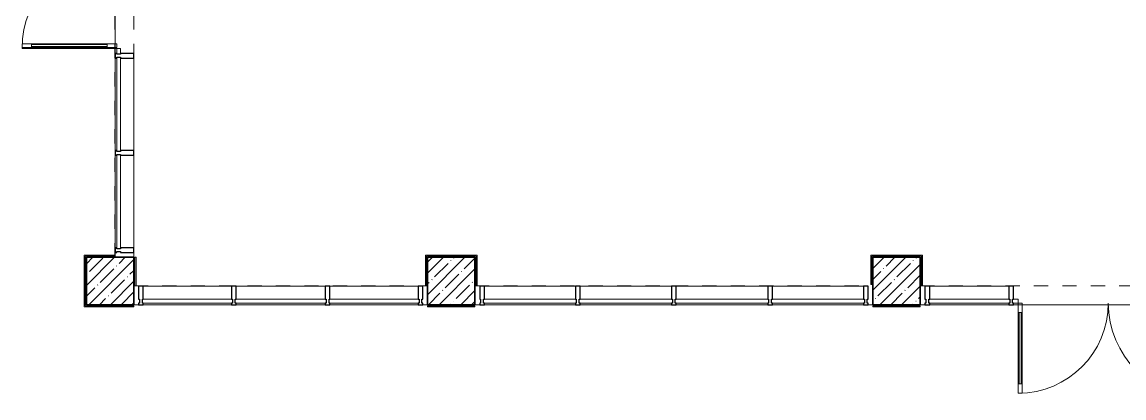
# Model space of a CAD drawing. Header units: millimetres. Extents: x 5993 to 95364, y 94667 to 143522.
# Drawn here: x 42534 to 43480, y 119487 to 119809 of the extents above; entities that cross this region are included whole.
import ezdxf

# ---------------------------------------------------------------- set-up
doc = ezdxf.new("R2010")
doc.units = ezdxf.units.MM
doc.linetypes.add('Штрих короткий', pattern=[300, 150, -150])
for name, color, linetype, lineweight in [('0-2', 7, 'Continuous', 9), ('Двери', 7, 'Continuous', 9), ('Импосты витража', 7, 'Continuous', 9), ('Импосты витража-1', 7, 'Continuous', 25), ('Несущие колонны', 7, 'Continuous', 9), ('Несущие колонны-1', 7, 'Continuous', 35), ('Остекление-1', 7, 'Continuous', 9), ('Перекрытия', 7, 'Continuous', 9), ('Перемычка-1', 7, 'Штрих короткий', 9), ('Стены', 7, 'Continuous', 9), ('Элементы узлов', 7, 'Continuous', 9)]:
    doc.layers.add(name, color=color, linetype=linetype, lineweight=lineweight)

# ---------------------------------------------------------------- blocks, each defined once
blk = doc.blocks.new('BSC_Колонна _Прямоугольная - 500х500-25976076-АИ2_01_План напольных покрытий и плинтусов 1го этажа _Часть 1_')
at = {"layer": 'Несущие колонны'}
h = blk.add_hatch(dxfattribs=at)
h.set_pattern_fill('FP_5', color=256, style=0, pattern_type=2)
h.set_pattern_definition([(45, (-12000, -69250), (-114.04925, 114.04925), []), (45, (-11885.95, -69250), (-114.04925, 114.04925), [201.613, -40.323, 3.353, -36.97])])
h.paths.add_polyline_path([(-250, -250), (250, -250), (250, 250), (-250, 250), (-250, 192)], flags=0)
at = {"layer": 'Несущие колонны-1'}
for p, q in [((250, 250), (-250, 250)), ((-250, 250), (-250, -250)), ((250, -250), (250, 250)), ((-250, -250), (250, -250))]:
    blk.add_line(p, q, dxfattribs=at)
blk = doc.blocks.new('BSC_Колонна _Прямоугольная - 500х500-V2-АИ2_01_План напольных покрытий и плинтусов 1го этажа _Часть 1_')
at = {"layer": 'Несущие колонны'}
h = blk.add_hatch(dxfattribs=at)
h.set_pattern_fill('FP_7', color=256, style=0, pattern_type=2)
h.set_pattern_definition([(45, (-15600, -69250), (-114.04925, 114.04925), []), (45, (-15485.95, -69250), (-114.04925, 114.04925), [201.613, -40.323, 3.353, -36.97])])
h.paths.add_polyline_path([(-250, -250), (250, -250), (250, 250), (-250, 250), (-250, 192)], flags=0)
at = {"layer": 'Несущие колонны-1'}
for p, q in [((250, 250), (-250, 250)), ((-250, 250), (-250, -250)), ((250, -250), (250, 250)), ((-250, -250), (250, -250))]:
    blk.add_line(p, q, dxfattribs=at)
blk = doc.blocks.new('BSC_Колонна _Прямоугольная - 500х500-V66-АИ2_01_План напольных покрытий и плинтусов 1го этажа _Часть 1_')
at = {"layer": 'Несущие колонны'}
h = blk.add_hatch(dxfattribs=at)
h.set_pattern_fill('FP_97', color=256, style=0, pattern_type=2)
h.set_pattern_definition([(45, (-20300, -69250), (-114.04925, 114.04925), []), (45, (-20185.95, -69250), (-114.04925, 114.04925), [201.613, -40.323, 3.353, -36.97])])
h.paths.add_polyline_path([(-250, -250), (250, -250), (250, 250), (-250, 250)], flags=0)
at = {"layer": 'Несущие колонны-1'}
for p, q in [((250, 250), (-250, 250)), ((-250, 250), (-250, -250)), ((250, -250), (250, 250)), ((-250, -250), (250, -250))]:
    blk.add_line(p, q, dxfattribs=at)
blk = doc.blocks.new('Дверь_Витражная_СКБ_2Ст2 - ДВН_ДАО_Выход-27108098-АИ2_01_План напольных покрытий и плинтусов 1го этажа _Часть 1_')
at = {"layer": 'Двери'}
for p, q in [((-975, -950), (-975, 0)), ((975, -1000), (975, 0))]:
    blk.add_line(p, q, dxfattribs=at)
for centre, radius, start, end in [((-975, 0), 950, 270, 0), ((975, 0), 1000, 180, 270)]:
    blk.add_arc(centre, radius, start, end, dxfattribs=at)
at = {"layer": 'Элементы узлов'}
for p, q in [((-1025, 40), (-975, 40)), ((-975, 40), (-1025, 40)), ((-975, 0), (-1025, 0)), ((-1025, 0), (-975, 0)), ((-975, 40), (-975, 0)), ((-975, 0), (-975, 40)), ((-935, 0), (-975, 0)), ((-975, -950), (-975, 0)), ((-935, 0), (-975, 0)), ((-975, 0), (-975, -950)), ((-935, -950), (-935, 0)), ((-935, -950), (-935, 0)), ((923, 0), (963, 0)), ((923, -1000), (923, 0)), ((923, 0), (923, -1000)), ((963, 0), (923, 0)), ((963, -1000), (963, 0)), ((963, -1000), (963, 0)), ((1025, 40), (975, 40)), ((975, 40), (975, 0)), ((1025, 40), (975, 40)), ((975, 40), (975, 0)), ((975, 0), (1025, 0)), ((975, 0), (1025, 0)), ((-975, -100), (-935, -100)), ((-965, -850), (-965, -100)), ((-945, -850), (-945, -100)), ((963, -100), (923, -100)), ((933, -900), (933, -100)), ((953, -900), (953, -100)), ((-975, -850), (-935, -850)), ((963, -900), (923, -900)), ((-975, -950), (-935, -950)), ((-975, -950), (-935, -950)), ((963, -1000), (923, -1000)), ((923, -1000), (963, -1000))]:
    blk.add_line(p, q, dxfattribs=at)
blk = doc.blocks.new('PNS_Панель прямоугольная2 - Нр_Стекло - 40мм-28950531-АИ2_01_План напольных покрытий и плинтусов 1го этажа _Часть 1_')
at = {"layer": 'Остекление-1'}
for p, q in [((-487.5, 40), (487.5, 40)), ((-497.5, 0), (497.5, 0)), ((487.5, 0), (-487.5, 0))]:
    blk.add_line(p, q, dxfattribs=at)
blk = doc.blocks.new('Прямоугольный импост - Импост структурный с накладкой - 180мм-26944798-АИ2_01_План напольных покрытий и плинтусов 1го этажа _Часть 1_')
at = {"layer": 'Импосты витража-1'}
for p, q in [((-25, 0), (-25, 17)), ((-25, 17), (25, 17)), ((-15, 0), (-25, 0)), ((-15, -40), (-15, 0)), ((25, 0), (15, 0)), ((15, 0), (15, -40)), ((25, 17), (25, 0)), ((-25, -180), (-25, -40)), ((-25, -40), (-15, -40)), ((15, -40), (25, -40)), ((25, -40), (25, -180)), ((25, -180), (-25, -180))]:
    blk.add_line(p, q, dxfattribs=at)
blk = doc.blocks.new('Прямоугольный импост - Импост структурный с накладкой - 180мм-26943387-АИ2_01_План напольных покрытий и плинтусов 1го этажа _Часть 1_')
at = {"layer": 'Импосты витража-1'}
for p, q in [((-25, 0), (-25, 17)), ((-25, 17), (25, 17)), ((-15, 0), (-25, 0)), ((-15, -40), (-15, 0)), ((25, 0), (15, 0)), ((15, 0), (15, -40)), ((25, 17), (25, 0)), ((-25, -180), (-25, -40)), ((-25, -40), (-15, -40)), ((15, -40), (25, -40)), ((25, -40), (25, -180)), ((25, -180), (-25, -180))]:
    blk.add_line(p, q, dxfattribs=at)
blk = doc.blocks.new('Прямоугольный импост - Импост структурный с накладкой - 180мм-26967532-АИ2_01_План напольных покрытий и плинтусов 1го этажа _Часть 1_')
at = {"layer": 'Импосты витража'}
for p, q in [((12053, 74775), (12053, 75750)), ((12250, 74775), (12250, 75750))]:
    blk.add_line(p, q, dxfattribs=at)
blk = doc.blocks.new('PNS_Панель прямоугольная2 - Нр_Стекло - 40мм-35242626-АИ2_01_План напольных покрытий и плинтусов 1го этажа _Часть 1_')
at = {"layer": 'Остекление-1'}
for p, q in [((-465, 40), (465, 40)), ((-475, 0), (475, 0)), ((465, 0), (-465, 0))]:
    blk.add_line(p, q, dxfattribs=at)
blk = doc.blocks.new('Прямоугольный импост - Импост структурный с накладкой - 180мм-35242622-АИ2_01_План напольных покрытий и плинтусов 1го этажа _Часть 1_')
at = {"layer": 'Импосты витража'}
for p, q in [((13280, 69197), (12350, 69197)), ((13280, 69000), (12350, 69000))]:
    blk.add_line(p, q, dxfattribs=at)
blk = doc.blocks.new('PNS_Панель прямоугольная2 - Нр_Стекло - 40мм-35242662-АИ2_01_План напольных покрытий и плинтусов 1го этажа _Часть 1_')
at = {"layer": 'Остекление-1'}
for p, q in [((-470, 40), (470, 40)), ((-480, 0), (480, 0)), ((470, 0), (-470, 0))]:
    blk.add_line(p, q, dxfattribs=at)
blk = doc.blocks.new('Прямоугольный импост - Импост структурный с накладкой - 180мм-35242660-АИ2_01_План напольных покрытий и плинтусов 1го этажа _Часть 1_')
at = {"layer": 'Импосты витража'}
for p, q in [((14270, 69197), (13330, 69197)), ((14270, 69000), (13330, 69000))]:
    blk.add_line(p, q, dxfattribs=at)
blk = doc.blocks.new('PNS_Панель прямоугольная2 - Нр_Стекло - 40мм-35246669-АИ2_01_План напольных покрытий и плинтусов 1го этажа _Часть 1_')
at = {"layer": 'Остекление-1'}
for p, q in [((-480, 40), (480, 40)), ((-490, 0), (490, 0)), ((480, 0), (-480, 0))]:
    blk.add_line(p, q, dxfattribs=at)
blk = doc.blocks.new('Прямоугольный импост - Импост структурный с накладкой - 180мм-35246650-АИ2_01_План напольных покрытий и плинтусов 1го этажа _Часть 1_')
at = {"layer": 'Импосты витража'}
for p, q in [((16910, 69197), (15950, 69197)), ((16910, 69000), (15950, 69000))]:
    blk.add_line(p, q, dxfattribs=at)
blk = doc.blocks.new('PNS_Панель прямоугольная2 - Нр_Стекло - 40мм-35246653-АИ2_01_План напольных покрытий и плинтусов 1го этажа _Часть 1_')
at = {"layer": 'Остекление-1'}
for p, q in [((-482.5, 40), (482.5, 40)), ((-492.5, 0), (492.5, 0)), ((482.5, 0), (-482.5, 0))]:
    blk.add_line(p, q, dxfattribs=at)
blk = doc.blocks.new('Прямоугольный импост - Импост структурный с накладкой - 180мм-35246648-АИ2_01_План напольных покрытий и плинтусов 1го этажа _Часть 1_')
at = {"layer": 'Импосты витража'}
for p, q in [((17925, 69197), (16960, 69197)), ((17925, 69000), (16960, 69000))]:
    blk.add_line(p, q, dxfattribs=at)
blk = doc.blocks.new('PNS_Панель прямоугольная2 - Нр_Стекло - 40мм-28950539-АИ2_01_План напольных покрытий и плинтусов 1го этажа _Часть 1_')
at = {"layer": 'Остекление-1'}
for p, q in [((-417.5, 40), (417.5, 40)), ((-427.5, 0), (427.5, 0)), ((417.5, 0), (-417.5, 0))]:
    blk.add_line(p, q, dxfattribs=at)
blk = doc.blocks.new('Прямоугольный импост - Импост структурный с накладкой - 180мм-26816276-АИ2_01_План напольных покрытий и плинтусов 1го этажа _Часть 1_')
at = {"layer": 'Импосты витража'}
for p, q in [((21485, 69197), (20650, 69197)), ((21485, 69000), (20650, 69000))]:
    blk.add_line(p, q, dxfattribs=at)
blk = doc.blocks.new('Проем_Дверь_Прямоугольный - 3100х2800h_витражные проемы-35265971-АИ2_01_План напольных покрытий и плинтусов 1го этажа _Часть 1_')
at = {"layer": 'Перемычка-1'}
for p, q in [((1550, 100), (-1550, 100)), ((1550, -100), (-1550, -100))]:
    blk.add_line(p, q, dxfattribs=at)
blk = doc.blocks.new('Проем_Дверь_Прямоугольный - 4200х2800h_витражные проемы-35266026-АИ2_01_План напольных покрытий и плинтусов 1го этажа _Часть 1_')
at = {"layer": 'Перемычка-1'}
for p, q in [((2100, 100), (-2100, 100)), ((2100, -100), (-2100, -100))]:
    blk.add_line(p, q, dxfattribs=at)
blk = doc.blocks.new('Проем_Дверь_Прямоугольный - 4900х2800h_витражные проемы-35295977-АИ2_01_План напольных покрытий и плинтусов 1го этажа _Часть 1_')
at = {"layer": 'Перемычка-1'}
for p, q in [((2450, 100), (-2450, 100)), ((2450, -100), (-2450, -100))]:
    blk.add_line(p, q, dxfattribs=at)
blk = doc.blocks.new('Проем_Дверь_Прямоугольный - 6350х2800h_витражные проемы-35300989-АИ2_01_План напольных покрытий и плинтусов 1го этажа _Часть 1_')
at = {"layer": 'Перемычка-1'}
for p, q in [((3175, 100), (-3175, 100)), ((3175, -100), (-3175, -100))]:
    blk.add_line(p, q, dxfattribs=at)

msp = doc.modelspace()

# ---------------------------------------------------------------- linework, layer by layer
at = {"layer": 'Перекрытия'}
for p, q in [((42613.73, 119782.36), (42613.73, 119949.22)), ((42613.73, 119607.36), (42613.73, 119611.43)), ((42633.84, 119566.66), (42629.77, 119566.66)), ((42882.09, 119566.66), (42878.02, 119566.66)), ((42926.86, 119566.66), (42922.79, 119566.66)), ((43264.65, 119566.66), (43260.58, 119566.66)), ((43309.42, 119566.66), (43305.35, 119566.66)), ((43552.38, 119566.66), (43385.52, 119566.66))]:
    msp.add_line(p, q, dxfattribs=at)
at = {"layer": 'Стены'}
for p, q in [((42587.2, 119609.23), (42613.24, 119609.23)), ((42587.2, 119564.77), (42587.2, 119609.23)), ((42613.24, 119608.34), (42588.09, 119608.34)), ((42588.09, 119608.34), (42588.09, 119565.66)), ((42613.24, 119608.34), (42613.24, 119609.23)), ((42630.74, 119582.94), (42630.74, 119607.56)), ((42631.64, 119607.56), (42630.74, 119607.56)), ((42631.64, 119607.56), (42631.64, 119582.94)), ((42880.22, 119609.23), (42924.66, 119609.23)), ((42880.22, 119582.94), (42880.22, 119609.23)), ((42923.77, 119608.34), (42881.11, 119608.34)), ((42881.11, 119608.34), (42881.11, 119582.94)), ((42923.77, 119582.74), (42923.77, 119608.34)), ((42924.66, 119609.23), (42924.66, 119582.74)), ((43262.78, 119609.23), (43307.22, 119609.23)), ((43262.78, 119583.96), (43262.78, 119609.23)), ((43306.32, 119608.34), (43263.67, 119608.34)), ((43263.67, 119608.34), (43263.67, 119583.96)), ((43306.32, 119582.94), (43306.32, 119608.34)), ((43307.22, 119609.23), (43307.22, 119582.94)), ((42631.64, 119582.94), (42630.74, 119582.94)), ((42881.11, 119582.94), (42880.22, 119582.94)), ((42924.66, 119582.74), (42923.77, 119582.74)), ((43263.67, 119583.96), (43262.78, 119583.96)), ((43307.22, 119582.94), (43306.32, 119582.94)), ((42629.77, 119564.77), (42587.2, 119564.77)), ((42588.09, 119565.66), (42629.77, 119565.66)), ((42629.77, 119564.77), (42629.77, 119565.66)), ((42882.09, 119565.66), (42922.79, 119565.66)), ((42882.09, 119564.77), (42882.09, 119565.66)), ((42922.79, 119564.77), (42882.09, 119564.77)), ((42922.79, 119564.77), (42922.79, 119565.66)), ((43264.65, 119565.66), (43305.35, 119565.66)), ((43264.65, 119564.77), (43264.65, 119565.66)), ((43305.35, 119564.77), (43264.65, 119564.77)), ((43305.35, 119564.77), (43305.35, 119565.66))]:
    msp.add_line(p, q, dxfattribs=at)

# ---------------------------------------------------------------- block references
at = {"layer": '0-2', "xscale": 0.08139549610658335, "yscale": 0.08139549610658335, "zscale": 0.08139549610658335}
for name, p, rotation in [('Проем_Дверь_Прямоугольный - 6350х2800h_витражные проемы-35300989-АИ2_01_План напольных покрытий и плинтусов 1го этажа _Часть 1_', (42621.63, 119865.79), 269.9999999999999), ('Дверь_Витражная_СКБ_2Ст2 - ДВН_ДАО_Выход-27108098-АИ2_01_План напольных покрытий и плинтусов 1го этажа _Часть 1_', (42615.11, 119865.79), 269.9999999999997), ('PNS_Панель прямоугольная2 - Нр_Стекло - 40мм-28950531-АИ2_01_План напольных покрытий и плинтусов 1го этажа _Часть 1_', (42615.11, 119738.61), 269.9999999999997), ('PNS_Панель прямоугольная2 - Нр_Стекло - 40мм-28950531-АИ2_01_План напольных покрытий и плинтусов 1го этажа _Часть 1_', (42615.11, 119655.18), 269.9999999999997), ('Проем_Дверь_Прямоугольный - 3100х2800h_витражные проемы-35265971-АИ2_01_План напольных покрытий и плинтусов 1го этажа _Часть 1_', (42755.93, 119574.8), 180), ('Проем_Дверь_Прямоугольный - 4200х2800h_витражные проемы-35266026-АИ2_01_План напольных покрытий и плинтусов 1го этажа _Часть 1_', (43093.72, 119574.8), 180), ('Проем_Дверь_Прямоугольный - 4900х2800h_витражные проемы-35295977-АИ2_01_План напольных покрытий и плинтусов 1го этажа _Часть 1_', (43504.77, 119574.8), 180)]:
    msp.add_blockref(name, p, dxfattribs=dict(at, rotation=rotation))
at = {"layer": '0-2', "extrusion": (0, 0, -1), "xscale": 0.08139549610658335, "yscale": 0.08139549610658335, "zscale": 0.08139549610658335}
for name, p, rotation in [('Прямоугольный импост - Импост структурный с накладкой - 180мм-26944798-АИ2_01_План напольных покрытий и плинтусов 1го этажа _Часть 1_', (-42615.11, 119780.33), 270.0000000000002), ('Прямоугольный импост - Импост структурный с накладкой - 180мм-26943387-АИ2_01_План напольных покрытий и плинтусов 1го этажа _Часть 1_', (-42615.11, 119696.9), 270.0000000000002), ('Прямоугольный импост - Импост структурный с накладкой - 180мм-26943387-АИ2_01_План напольных покрытий и плинтусов 1го этажа _Часть 1_', (-42615.11, 119613.46), 270.0000000000002), ('Прямоугольный импост - Импост структурный с накладкой - 180мм-26943387-АИ2_01_План напольных покрытий и плинтусов 1го этажа _Часть 1_', (-42635.87, 119568.05), 180), ('Прямоугольный импост - Импост структурный с накладкой - 180мм-26943387-АИ2_01_План напольных покрытий и плинтусов 1го этажа _Часть 1_', (-42715.64, 119568.05), 180), ('Прямоугольный импост - Импост структурный с накладкой - 180мм-26943387-АИ2_01_План напольных покрытий и плинтусов 1го этажа _Часть 1_', (-42796.22, 119568.05), 180), ('Прямоугольный импост - Импост структурный с накладкой - 180мм-26943387-АИ2_01_План напольных покрытий и плинтусов 1го этажа _Часть 1_', (-42875.99, 119568.05), 180), ('Прямоугольный импост - Импост структурный с накладкой - 180мм-26943387-АИ2_01_План напольных покрытий и плинтусов 1го этажа _Часть 1_', (-42928.89, 119568.05), 180), ('Прямоугольный импост - Импост структурный с накладкой - 180мм-26943387-АИ2_01_План напольных покрытий и плинтусов 1го этажа _Часть 1_', (-43011.1, 119568.05), 180), ('Прямоугольный импост - Импост структурный с накладкой - 180мм-26943387-АИ2_01_План напольных покрытий и плинтусов 1го этажа _Часть 1_', (-43093.72, 119568.05), 180), ('Прямоугольный импост - Импост структурный с накладкой - 180мм-26943387-АИ2_01_План напольных покрытий и плинтусов 1го этажа _Часть 1_', (-43176.34, 119568.05), 180), ('Прямоугольный импост - Импост структурный с накладкой - 180мм-26943387-АИ2_01_План напольных покрытий и плинтусов 1го этажа _Часть 1_', (-43258.55, 119568.05), 180), ('Прямоугольный импост - Импост структурный с накладкой - 180мм-26943387-АИ2_01_План напольных покрытий и плинтусов 1го этажа _Часть 1_', (-43311.45, 119568.05), 180), ('Прямоугольный импост - Импост структурный с накладкой - 180мм-26944798-АИ2_01_План напольных покрытий и плинтусов 1го этажа _Часть 1_', (-43383.49, 119568.05), 180)]:
    msp.add_blockref(name, p, dxfattribs=dict(at, rotation=rotation))
at = {"layer": '0-2', "xscale": 0.08139549610658335, "yscale": 0.08139549610658335, "zscale": 0.08139549610658335}
for name, p in [('Прямоугольный импост - Импост структурный с накладкой - 180мм-26967532-АИ2_01_План напольных покрытий и плинтусов 1го этажа _Часть 1_', (41632.67, 113612.58)), ('Прямоугольный импост - Импост структурный с накладкой - 180мм-26967532-АИ2_01_План напольных покрытий и плинтусов 1го этажа _Часть 1_', (41632.67, 113529.15)), ('BSC_Колонна _Прямоугольная - 500х500-25976076-АИ2_01_План напольных покрытий и плинтусов 1го этажа _Часть 1_', (42609.42, 119587.01)), ('BSC_Колонна _Прямоугольная - 500х500-V2-АИ2_01_План напольных покрытий и плинтусов 1го этажа _Часть 1_', (42902.44, 119587.01)), ('BSC_Колонна _Прямоугольная - 500х500-V66-АИ2_01_План напольных покрытий и плинтусов 1го этажа _Часть 1_', (43285, 119587.01)), ('Прямоугольный импост - Импост структурный с накладкой - 180мм-35242622-АИ2_01_План напольных покрытий и плинтусов 1го этажа _Часть 1_', (41632.67, 113950.37)), ('Прямоугольный импост - Импост структурный с накладкой - 180мм-35242660-АИ2_01_План напольных покрытий и плинтусов 1го этажа _Часть 1_', (41632.67, 113950.37)), ('Прямоугольный импост - Импост структурный с накладкой - 180мм-35242622-АИ2_01_План напольных покрытий и плинтусов 1го этажа _Часть 1_', (41793.02, 113950.37)), ('Прямоугольный импост - Импост структурный с накладкой - 180мм-35246650-АИ2_01_План напольных покрытий и плинтусов 1го этажа _Часть 1_', (41632.67, 113950.37)), ('Прямоугольный импост - Импост структурный с накладкой - 180мм-35246648-АИ2_01_План напольных покрытий и плинтусов 1го этажа _Часть 1_', (41632.67, 113950.37)), ('Прямоугольный импост - Импост структурный с накладкой - 180мм-35246648-АИ2_01_План напольных покрытий и плинтусов 1го этажа _Часть 1_', (41715.29, 113950.37)), ('Прямоугольный импост - Импост структурный с накладкой - 180мм-35246650-АИ2_01_План напольных покрытий и плинтусов 1го этажа _Часть 1_', (41880.11, 113950.37)), ('Прямоугольный импост - Импост структурный с накладкой - 180мм-26816276-АИ2_01_План напольных покрытий и плинтусов 1го этажа _Часть 1_', (41632.67, 113950.37)), ('PNS_Панель прямоугольная2 - Нр_Стекло - 40мм-35242626-АИ2_01_План напольных покрытий и плинтусов 1го этажа _Часть 1_', (42675.75, 119568.05)), ('PNS_Панель прямоугольная2 - Нр_Стекло - 40мм-35242662-АИ2_01_План напольных покрытий и плинтусов 1го этажа _Часть 1_', (42755.93, 119568.05)), ('PNS_Панель прямоугольная2 - Нр_Стекло - 40мм-35242626-АИ2_01_План напольных покрытий и плинтусов 1го этажа _Часть 1_', (42836.1, 119568.05)), ('PNS_Панель прямоугольная2 - Нр_Стекло - 40мм-35246669-АИ2_01_План напольных покрытий и плинтусов 1го этажа _Часть 1_', (42970, 119568.05)), ('PNS_Панель прямоугольная2 - Нр_Стекло - 40мм-35246653-АИ2_01_План напольных покрытий и плинтусов 1го этажа _Часть 1_', (43052.41, 119568.05)), ('PNS_Панель прямоугольная2 - Нр_Стекло - 40мм-35246653-АИ2_01_План напольных покрытий и плинтусов 1го этажа _Часть 1_', (43135.03, 119568.05)), ('PNS_Панель прямоугольная2 - Нр_Стекло - 40мм-35246669-АИ2_01_План напольных покрытий и плинтусов 1го этажа _Часть 1_', (43217.44, 119568.05)), ('PNS_Панель прямоугольная2 - Нр_Стекло - 40мм-28950539-АИ2_01_План напольных покрытий и плинтусов 1го этажа _Часть 1_', (43347.47, 119568.05)), ('Дверь_Витражная_СКБ_2Ст2 - ДВН_ДАО_Выход-27108098-АИ2_01_План напольных покрытий и плинтусов 1го этажа _Часть 1_', (43468.95, 119568.05))]:
    msp.add_blockref(name, p, dxfattribs=at)

doc.saveas('drawing.dxf')
